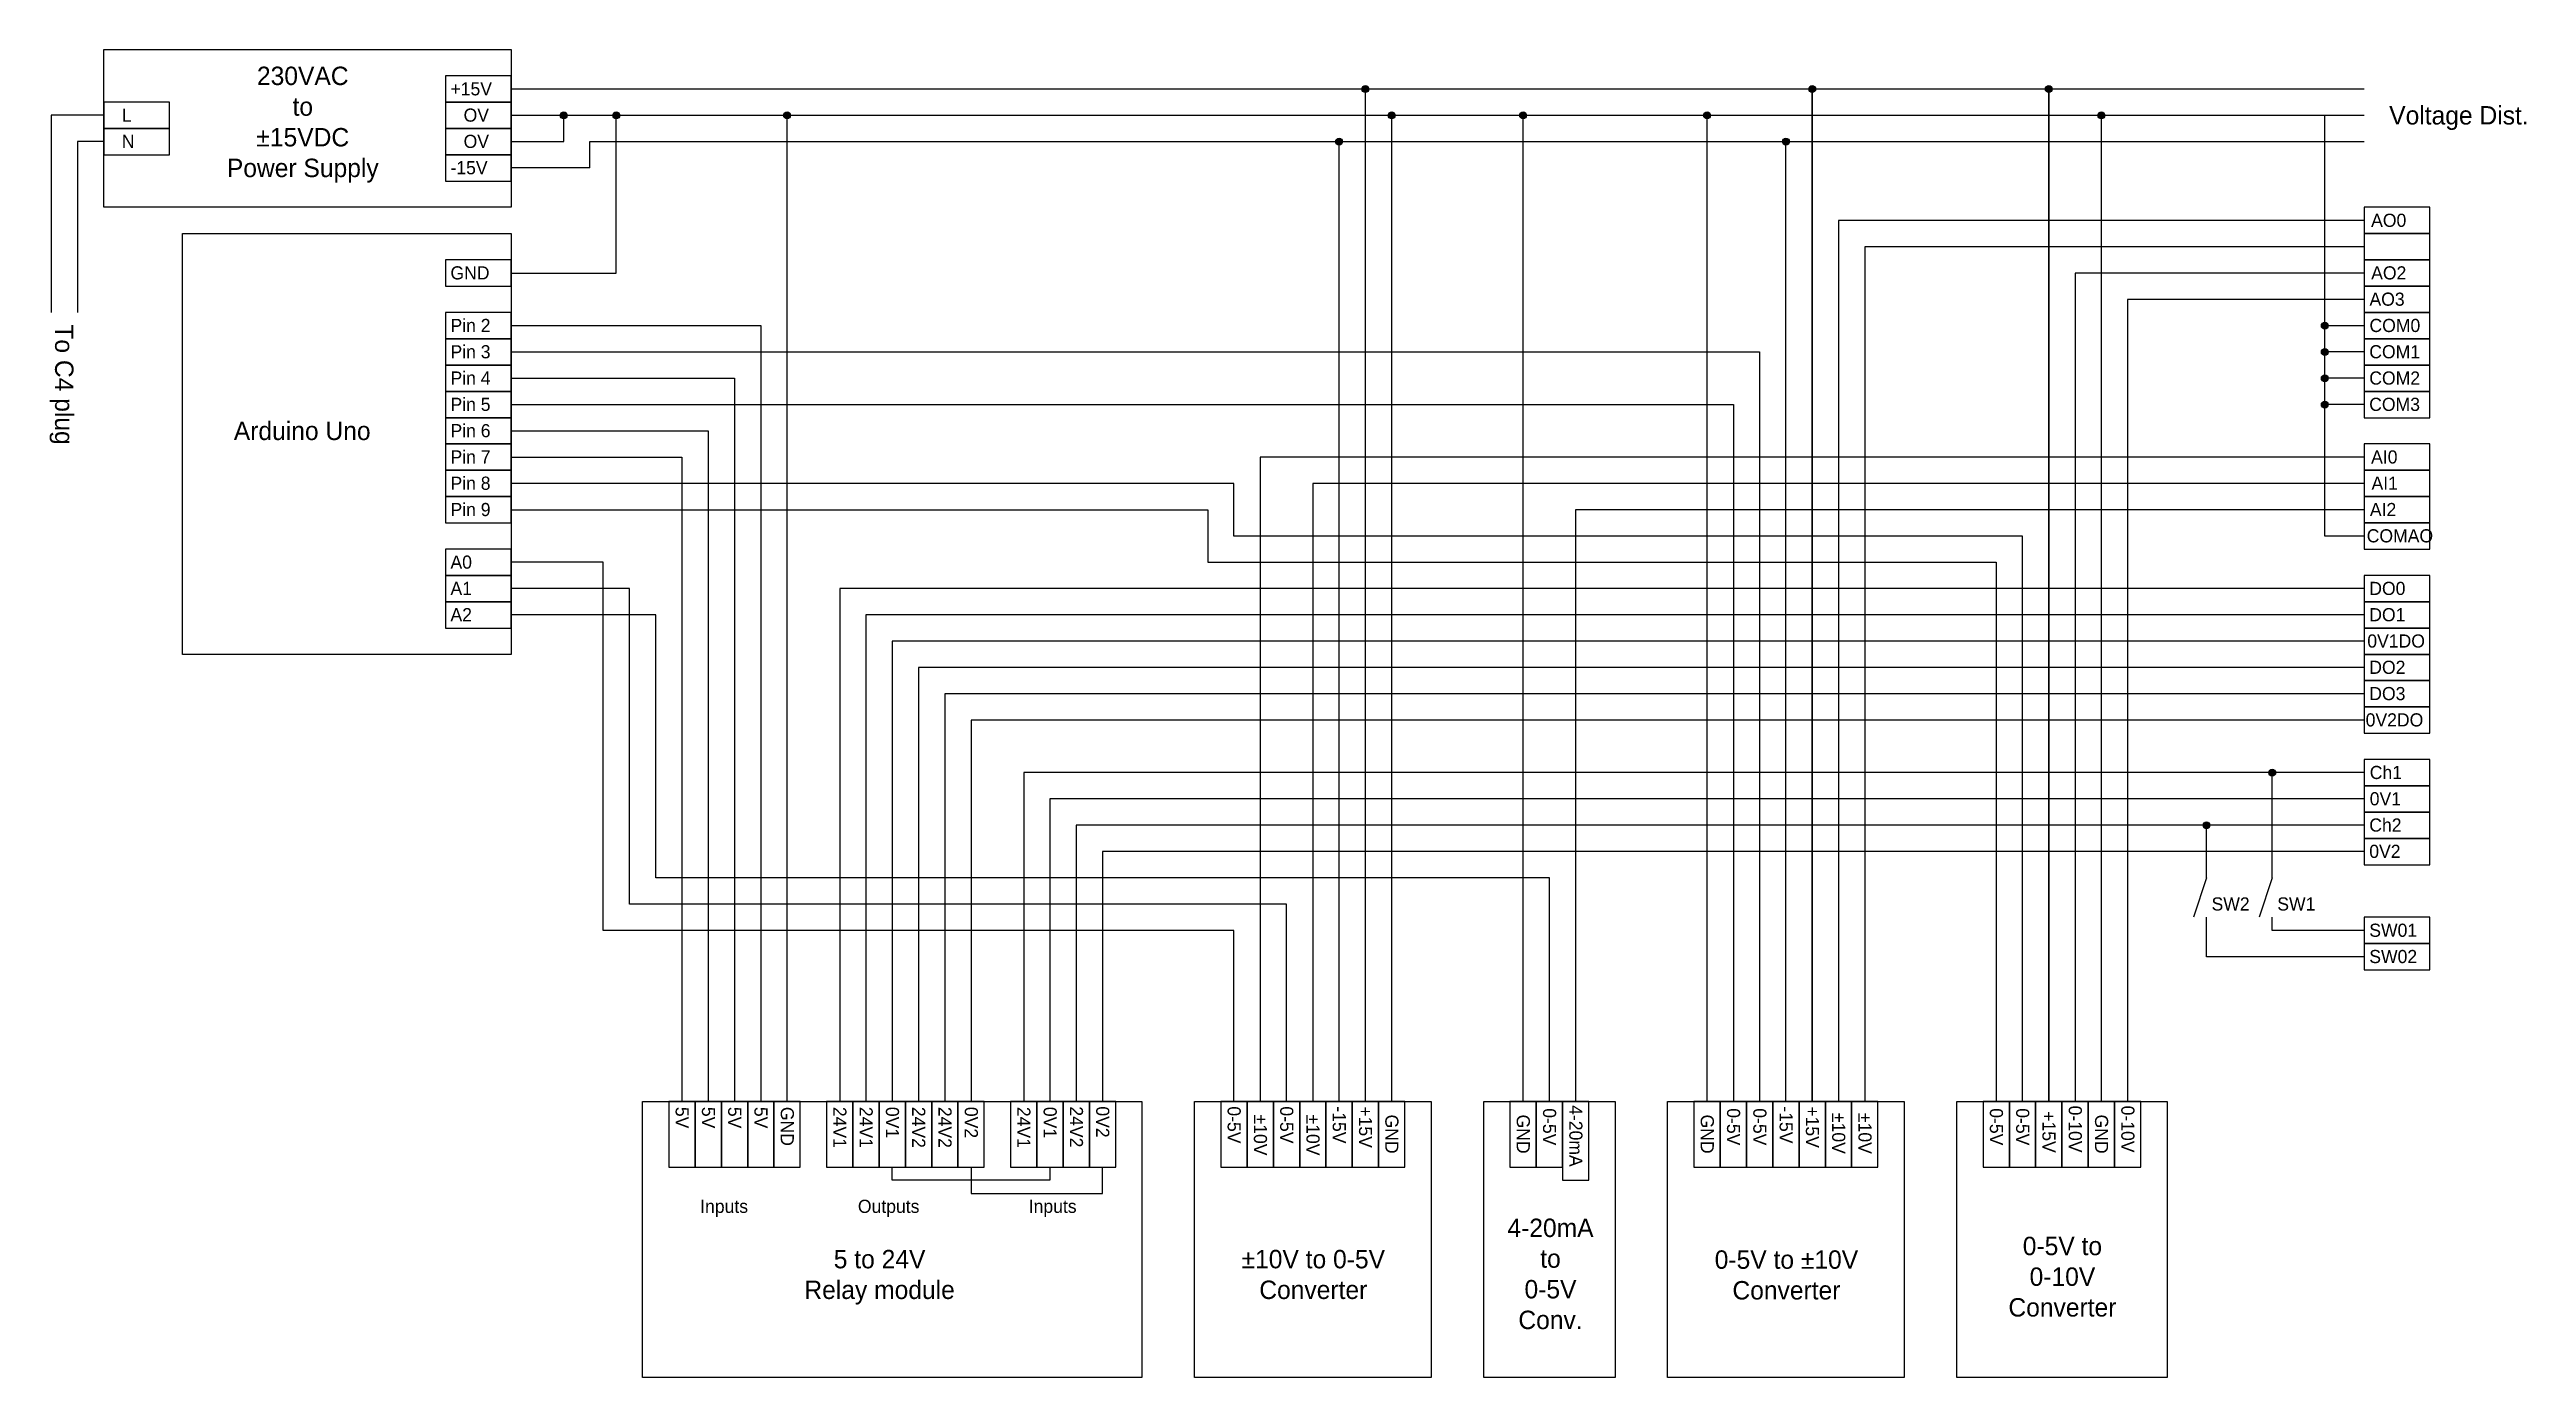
# Model space of a CAD drawing. Header units: millimetres. Extents: x 26 to 403, y 18 to 220.
import ezdxf

# ---------------------------------------------------------------- set-up
doc = ezdxf.new("R2010")
doc.units = ezdxf.units.MM
doc.header["$LTSCALE"] = 6
for name, color, linetype in [('1_24V', 92, 'Continuous'), ('1_AI', 210, 'Continuous'), ('1_AO', 30, 'Continuous'), ('1_ArdSign', 2, 'Continuous'), ('1_GND', 7, 'Continuous'), ('1_OutSign', 4, 'Continuous'), ('1_PM15V', 1, 'Continuous'), ('BLU_0.5mm^2', 5, 'Continuous')]:
    doc.layers.add(name, color=color, linetype=linetype)

msp = doc.modelspace()

# ---------------------------------------------------------------- linework, layer by layer
for points in [[(34.33, 220), (96.33, 220), (96.33, 196), (34.33, 196)], [(86.33, 212), (96.33, 212), (96.33, 216), (86.33, 216)], [(34.33, 208), (44.33, 208), (44.33, 212), (34.33, 212)], [(86.33, 208), (96.33, 208), (96.33, 212), (86.33, 212)], [(34.33, 204), (44.33, 204), (44.33, 208), (34.33, 208)], [(86.33, 204), (96.33, 204), (96.33, 208), (86.33, 208)], [(86.33, 200), (96.33, 200), (96.33, 204), (86.33, 204)], [(378.33, 192), (388.33, 192), (388.33, 196), (378.33, 196)], [(46.33, 192), (96.33, 192), (96.33, 128), (46.33, 128)], [(378.33, 188), (388.33, 188), (388.33, 192), (378.33, 192)], [(86.33, 184), (96.33, 184), (96.33, 188), (86.33, 188)], [(378.33, 184), (388.33, 184), (388.33, 188), (378.33, 188)], [(378.33, 180), (388.33, 180), (388.33, 184), (378.33, 184)], [(86.33, 176), (96.33, 176), (96.33, 180), (86.33, 180)], [(378.33, 176), (388.33, 176), (388.33, 180), (378.33, 180)], [(86.33, 172), (96.33, 172), (96.33, 176), (86.33, 176)], [(378.33, 172), (388.33, 172), (388.33, 176), (378.33, 176)], [(86.33, 168), (96.33, 168), (96.33, 172), (86.33, 172)], [(378.33, 168), (388.33, 168), (388.33, 172), (378.33, 172)], [(86.33, 164), (96.33, 164), (96.33, 168), (86.33, 168)], [(378.33, 164), (388.33, 164), (388.33, 168), (378.33, 168)], [(86.33, 160), (96.33, 160), (96.33, 164), (86.33, 164)], [(86.33, 156), (96.33, 156), (96.33, 160), (86.33, 160)], [(378.33, 156), (388.33, 156), (388.33, 160), (378.33, 160)], [(86.33, 152), (96.33, 152), (96.33, 156), (86.33, 156)], [(378.33, 152), (388.33, 152), (388.33, 156), (378.33, 156)], [(86.33, 148), (96.33, 148), (96.33, 152), (86.33, 152)], [(378.33, 148), (388.33, 148), (388.33, 152), (378.33, 152)], [(378.33, 144), (388.33, 144), (388.33, 148), (378.33, 148)], [(86.33, 140), (96.33, 140), (96.33, 144), (86.33, 144)], [(86.33, 136), (96.33, 136), (96.33, 140), (86.33, 140)], [(378.33, 136), (388.33, 136), (388.33, 140), (378.33, 140)], [(86.33, 132), (96.33, 132), (96.33, 136), (86.33, 136)], [(378.33, 132), (388.33, 132), (388.33, 136), (378.33, 136)], [(378.33, 128), (388.33, 128), (388.33, 132), (378.33, 132)], [(378.33, 124), (388.33, 124), (388.33, 128), (378.33, 128)], [(378.33, 120), (388.33, 120), (388.33, 124), (378.33, 124)], [(378.33, 116), (388.33, 116), (388.33, 120), (378.33, 120)], [(378.33, 108), (388.33, 108), (388.33, 112), (378.33, 112)], [(378.33, 104), (388.33, 104), (388.33, 108), (378.33, 108)], [(378.33, 100), (388.33, 100), (388.33, 104), (378.33, 104)], [(378.33, 96), (388.33, 96), (388.33, 100), (378.33, 100)], [(378.33, 84), (388.33, 84), (388.33, 88), (378.33, 88)], [(378.33, 80), (388.33, 80), (388.33, 84), (378.33, 84)], [(192.33, 60), (192.33, 18), (116.33, 18), (116.33, 60)], [(120.33, 60), (120.33, 50), (124.33, 50), (124.33, 60)], [(124.33, 60), (124.33, 50), (128.33, 50), (128.33, 60)], [(128.33, 60), (128.33, 50), (132.33, 50), (132.33, 60)], [(132.33, 60), (132.33, 50), (136.33, 50), (136.33, 60)], [(136.33, 60), (136.33, 50), (140.33, 50), (140.33, 60)], [(144.33, 60), (144.33, 50), (148.33, 50), (148.33, 60)], [(148.33, 60), (148.33, 50), (152.33, 50), (152.33, 60)], [(152.33, 60), (152.33, 50), (156.33, 50), (156.33, 60)], [(156.33, 60), (156.33, 50), (160.33, 50), (160.33, 60)], [(160.33, 60), (160.33, 50), (164.33, 50), (164.33, 60)], [(164.33, 60), (164.33, 50), (168.33, 50), (168.33, 60)], [(172.33, 60), (172.33, 50), (176.33, 50), (176.33, 60)], [(176.33, 60), (176.33, 50), (180.33, 50), (180.33, 60)], [(180.33, 60), (180.33, 50), (184.33, 50), (184.33, 60)], [(184.33, 60), (184.33, 50), (188.33, 50), (188.33, 60)], [(236.33, 60), (236.33, 18), (200.33, 18), (200.33, 60)], [(204.33, 60), (204.33, 50), (208.33, 50), (208.33, 60)], [(208.33, 60), (208.33, 50), (212.33, 50), (212.33, 60)], [(212.33, 60), (212.33, 50), (216.33, 50), (216.33, 60)], [(216.33, 60), (216.33, 50), (220.33, 50), (220.33, 60)], [(220.33, 60), (220.33, 50), (224.33, 50), (224.33, 60)], [(224.33, 60), (224.33, 50), (228.33, 50), (228.33, 60)], [(228.33, 60), (228.33, 50), (232.33, 50), (232.33, 60)], [(264.33, 60), (264.33, 18), (244.33, 18), (244.33, 60)], [(248.33, 60), (248.33, 50), (252.33, 50), (252.33, 60)], [(252.33, 60), (252.33, 50), (256.33, 50), (256.33, 60)], [(256.33, 60), (256.33, 48), (260.33, 48), (260.33, 60)], [(308.33, 18), (272.33, 18), (272.33, 60), (308.33, 60)], [(276.33, 60), (276.33, 50), (280.33, 50), (280.33, 60)], [(280.33, 60), (280.33, 50), (284.33, 50), (284.33, 60)], [(284.33, 60), (284.33, 50), (288.33, 50), (288.33, 60)], [(288.33, 60), (288.33, 50), (292.33, 50), (292.33, 60)], [(292.33, 60), (292.33, 50), (296.33, 50), (296.33, 60)], [(296.33, 60), (296.33, 50), (300.33, 50), (300.33, 60)], [(300.33, 60), (300.33, 50), (304.33, 50), (304.33, 60)], [(348.33, 18), (316.33, 18), (316.33, 60), (348.33, 60)], [(320.33, 60), (320.33, 50), (324.33, 50), (324.33, 60)], [(324.33, 60), (324.33, 50), (328.33, 50), (328.33, 60)], [(328.33, 60), (328.33, 50), (332.33, 50), (332.33, 60)], [(332.33, 60), (332.33, 50), (336.33, 50), (336.33, 60)], [(336.33, 60), (336.33, 50), (340.33, 50), (340.33, 60)], [(340.33, 60), (340.33, 50), (344.33, 50), (344.33, 60)]]:
    msp.add_lwpolyline(points, close=True)
at = {"layer": '1_24V'}
for p, q in [((364.33, 94), (364.33, 110)), ((354.33, 94), (354.33, 102)), ((354.33, 94), (352.33, 88)), ((364.33, 94), (362.33, 88))]:
    msp.add_line(p, q, dxfattribs=at)
for points in [[(378.33, 110), (174.33, 110), (174.33, 60)], [(378.33, 102), (182.33, 102), (182.33, 60)], [(378.33, 82), (354.33, 82), (354.33, 88)], [(378.33, 86), (364.33, 86), (364.33, 88)]]:
    msp.add_lwpolyline(points, dxfattribs=at)
for centre, radius in [((364.33, 109.99), 0.52), ((364.33, 109.99), 0.48), ((364.34, 109.99), 0.44), ((364.34, 109.98), 0.4), ((364.33, 109.99), 0.36), ((364.33, 109.99), 0.32), ((364.33, 109.99), 0.28), ((364.33, 109.99), 0.24), ((364.33, 109.99), 0.2), ((364.33, 109.99), 0.02), ((354.33, 101.99), 0.52), ((354.33, 101.99), 0.48), ((354.34, 101.99), 0.44), ((354.34, 101.98), 0.4), ((354.33, 101.99), 0.36), ((354.33, 101.99), 0.32), ((354.33, 101.99), 0.28), ((354.33, 101.99), 0.24), ((354.33, 101.99), 0.2), ((354.33, 101.99), 0.02)]:
    msp.add_circle(centre, radius, dxfattribs=at)
at = {"layer": '1_AI'}
for p, q in [((378.33, 150), (258.33, 150)), ((258.33, 150), (258.33, 60))]:
    msp.add_line(p, q, dxfattribs=at)
for points in [[(378.33, 158), (210.33, 158), (210.33, 60)], [(378.33, 154), (218.33, 154), (218.33, 60)]]:
    msp.add_lwpolyline(points, dxfattribs=at)
at = {"layer": '1_AO'}
for points in [[(378.33, 194), (298.33, 194), (298.33, 60)], [(378.33, 190), (302.33, 190), (302.33, 60)], [(378.33, 186), (334.33, 186), (334.33, 60)], [(378.33, 182), (342.33, 182), (342.33, 60)]]:
    msp.add_lwpolyline(points, dxfattribs=at)
at = {"layer": '1_ArdSign', "color": 42}
for p, q in [((206.33, 154), (96.33, 154)), ((206.33, 146), (206.33, 154)), ((96.33, 150), (202.33, 150)), ((326.33, 146), (206.33, 146)), ((326.33, 60), (326.33, 146)), ((202.33, 142), (322.33, 142)), ((322.33, 142), (322.33, 60))]:
    msp.add_line(p, q, dxfattribs=at)
at = {"layer": '1_ArdSign'}
msp.add_line((202.33, 150), (202.33, 142), dxfattribs=at)
for points in [[(96.33, 178), (134.33, 178), (134.33, 60)], [(96.33, 170), (130.33, 170), (130.33, 60)], [(96.33, 162), (126.33, 162), (126.33, 60)], [(96.33, 158), (122.33, 158), (122.33, 60)]]:
    msp.add_lwpolyline(points, dxfattribs=at)
at = {"layer": '1_ArdSign', "color": 42}
for points in [[(96.33, 174), (286.33, 174), (286.33, 60)], [(96.33, 166), (282.33, 166), (282.33, 60)]]:
    msp.add_lwpolyline(points, dxfattribs=at)
at = {"layer": '1_ArdSign', "color": 171}
for points in [[(206.33, 60), (206.33, 86), (110.33, 86), (110.33, 142), (96.33, 142)], [(214.33, 60), (214.33, 90), (114.33, 90), (114.33, 138), (96.33, 138)], [(254.33, 60), (254.33, 94), (118.33, 94), (118.33, 134), (96.33, 134)]]:
    msp.add_lwpolyline(points, dxfattribs=at)
at = {"layer": '1_GND'}
for p, q in [((138.33, 60), (138.33, 210)), ((230.33, 60), (230.33, 210)), ((250.33, 60), (250.33, 210)), ((278.33, 60), (278.33, 210)), ((338.33, 60), (338.33, 210)), ((372.33, 178), (372.33, 210)), ((378.33, 174), (372.33, 174)), ((378.33, 170), (372.33, 170)), ((378.33, 166), (372.33, 166)), ((378.33, 118), (370.33, 118))]:
    msp.add_line(p, q, dxfattribs=at)
for points in [[(96.33, 210), (104.33, 210), (104.33, 210), (378.33, 210)], [(96.33, 206), (104.33, 206), (104.33, 210)], [(96.33, 186), (112.33, 186), (112.33, 210)], [(378.33, 146), (372.33, 146), (372.33, 178), (378.33, 178)], [(378.33, 130), (154.33, 130), (154.33, 60)], [(378.33, 130), (372.33, 130)], [(378.33, 118), (166.33, 118), (166.33, 60)], [(378.33, 106), (178.33, 106), (178.33, 60)], [(378.33, 98), (186.33, 98), (186.33, 60)], [(178.33, 50), (178.33, 48), (154.33, 48), (154.33, 50)], [(166.33, 50), (166.33, 46), (186.33, 46), (186.33, 50)]]:
    msp.add_lwpolyline(points, dxfattribs=at)
for centre, radius in [((104.33, 209.99), 0.52), ((104.33, 209.99), 0.48), ((104.34, 209.99), 0.44), ((104.34, 209.98), 0.4), ((104.33, 209.99), 0.36), ((104.33, 209.99), 0.32), ((104.33, 209.99), 0.28), ((104.33, 209.99), 0.24), ((104.33, 209.99), 0.2), ((104.33, 209.99), 0.02), ((112.33, 209.99), 0.52), ((112.33, 209.99), 0.48), ((112.34, 209.99), 0.44), ((112.34, 209.98), 0.4), ((112.33, 209.99), 0.36), ((112.33, 209.99), 0.32), ((112.33, 209.99), 0.28), ((112.33, 209.99), 0.24), ((112.33, 209.99), 0.2), ((112.33, 209.99), 0.02), ((138.33, 209.99), 0.52), ((138.33, 209.99), 0.48), ((138.34, 209.99), 0.44), ((138.34, 209.98), 0.4), ((138.33, 209.99), 0.36), ((138.33, 209.99), 0.32), ((138.33, 209.99), 0.28), ((138.33, 209.99), 0.24), ((138.33, 209.99), 0.2), ((138.33, 209.99), 0.02), ((230.33, 209.99), 0.52), ((230.33, 209.99), 0.48), ((230.34, 209.99), 0.44), ((230.34, 209.98), 0.4), ((230.33, 209.99), 0.36), ((230.33, 209.99), 0.32), ((230.33, 209.99), 0.28), ((230.33, 209.99), 0.24), ((230.33, 209.99), 0.2), ((230.33, 209.99), 0.02), ((250.33, 209.99), 0.52), ((250.33, 209.99), 0.48), ((250.34, 209.99), 0.44), ((250.34, 209.98), 0.4), ((250.33, 209.99), 0.36), ((250.33, 209.99), 0.32), ((250.33, 209.99), 0.28), ((250.33, 209.99), 0.24), ((250.33, 209.99), 0.2), ((250.33, 209.99), 0.02), ((278.33, 209.99), 0.52), ((278.33, 209.99), 0.48), ((278.34, 209.99), 0.44), ((278.34, 209.98), 0.4), ((278.33, 209.99), 0.36), ((278.33, 209.99), 0.32), ((278.33, 209.99), 0.28), ((278.33, 209.99), 0.24), ((278.33, 209.99), 0.2), ((278.33, 209.99), 0.02), ((338.33, 209.99), 0.52), ((338.33, 209.99), 0.48), ((338.34, 209.99), 0.44), ((338.34, 209.98), 0.4), ((338.33, 209.99), 0.36), ((338.33, 209.99), 0.32), ((338.33, 209.99), 0.28), ((338.33, 209.99), 0.24), ((338.33, 209.99), 0.2), ((338.33, 209.99), 0.02), ((372.33, 177.99), 0.52), ((372.33, 177.99), 0.48), ((372.34, 177.99), 0.44), ((372.34, 177.98), 0.4), ((372.33, 177.99), 0.36), ((372.33, 177.99), 0.32), ((372.33, 177.99), 0.28), ((372.33, 177.99), 0.24), ((372.33, 177.99), 0.2), ((372.33, 177.99), 0.02), ((372.33, 173.99), 0.52), ((372.33, 173.99), 0.48), ((372.34, 173.99), 0.44), ((372.34, 173.98), 0.4), ((372.33, 173.99), 0.36), ((372.33, 173.99), 0.32), ((372.33, 173.99), 0.28), ((372.33, 173.99), 0.24), ((372.33, 173.99), 0.2), ((372.33, 173.99), 0.02), ((372.33, 169.99), 0.52), ((372.33, 169.99), 0.48), ((372.34, 169.99), 0.44), ((372.34, 169.98), 0.4), ((372.33, 169.99), 0.36), ((372.33, 169.99), 0.32), ((372.33, 169.99), 0.28), ((372.33, 169.99), 0.24), ((372.33, 169.99), 0.2), ((372.33, 169.99), 0.02), ((372.33, 165.99), 0.52), ((372.33, 165.99), 0.48), ((372.34, 165.99), 0.44), ((372.34, 165.98), 0.4), ((372.33, 165.99), 0.36), ((372.33, 165.99), 0.32), ((372.33, 165.99), 0.28), ((372.33, 165.99), 0.24), ((372.33, 165.99), 0.2), ((372.33, 165.99), 0.02)]:
    msp.add_circle(centre, radius, dxfattribs=at)
at = {"layer": '1_OutSign'}
for points in [[(378.33, 138), (146.33, 138), (146.33, 60)], [(378.33, 134), (150.33, 134), (150.33, 60)], [(378.33, 126), (158.33, 126), (158.33, 60)], [(378.33, 122), (162.33, 122), (162.33, 60)]]:
    msp.add_lwpolyline(points, dxfattribs=at)
at = {"layer": '1_PM15V'}
for p, q in [((226.33, 60), (226.33, 214)), ((294.33, 60), (294.33, 214)), ((294.33, 214), (294.33, 60)), ((330.33, 60), (330.33, 214)), ((330.33, 214), (330.33, 60)), ((222.33, 60), (222.33, 206)), ((290.33, 60), (290.33, 206)), ((108.33, 202), (96.33, 202))]:
    msp.add_line(p, q, dxfattribs=at)
for points in [[(96.33, 214), (100.33, 214), (100.33, 214), (378.33, 214)], [(108.33, 202), (108.33, 206), (108.33, 206), (378.33, 206)]]:
    msp.add_lwpolyline(points, dxfattribs=at)
for centre, radius in [((226.33, 213.99), 0.52), ((226.33, 213.99), 0.48), ((226.34, 213.99), 0.44), ((226.34, 213.98), 0.4), ((226.33, 213.99), 0.36), ((226.33, 213.99), 0.32), ((226.33, 213.99), 0.28), ((226.33, 213.99), 0.24), ((226.33, 213.99), 0.2), ((226.33, 213.99), 0.02), ((294.33, 213.99), 0.52), ((294.33, 213.99), 0.48), ((294.34, 213.99), 0.44), ((294.34, 213.98), 0.4), ((294.33, 213.99), 0.36), ((294.33, 213.99), 0.32), ((294.33, 213.99), 0.28), ((294.33, 213.99), 0.24), ((294.33, 213.99), 0.2), ((294.33, 213.99), 0.02), ((330.33, 213.99), 0.52), ((330.33, 213.99), 0.48), ((330.34, 213.99), 0.44), ((330.34, 213.98), 0.4), ((330.33, 213.99), 0.36), ((330.33, 213.99), 0.32), ((330.33, 213.99), 0.28), ((330.33, 213.99), 0.24), ((330.33, 213.99), 0.2), ((330.33, 213.99), 0.02), ((222.33, 205.99), 0.52), ((222.33, 205.99), 0.48), ((222.34, 205.99), 0.44), ((222.34, 205.98), 0.4), ((222.33, 205.99), 0.36), ((222.33, 205.99), 0.32), ((222.33, 205.99), 0.28), ((222.33, 205.99), 0.24), ((222.33, 205.99), 0.2), ((222.33, 205.99), 0.02), ((290.33, 205.99), 0.52), ((290.33, 205.99), 0.48), ((290.34, 205.99), 0.44), ((290.34, 205.98), 0.4), ((290.33, 205.99), 0.36), ((290.33, 205.99), 0.32), ((290.33, 205.99), 0.28), ((290.33, 205.99), 0.24), ((290.33, 205.99), 0.2), ((290.33, 205.99), 0.02)]:
    msp.add_circle(centre, radius, dxfattribs=at)
at = {"layer": 'BLU_0.5mm^2', "color": 42}
msp.add_lwpolyline([(34.33, 210), (26.33, 210), (26.33, 180)], dxfattribs=at)
at = {"layer": 'BLU_0.5mm^2'}
msp.add_lwpolyline([(34.33, 206), (30.33, 206), (30.33, 180)], dxfattribs=at)

# ---------------------------------------------------------------- texts
at = {"attachment_point": 1}
for s, width, gutter_width, heights, insert, char_height in [('\\pxqc;230VAC\\Pto\\P±15VDC\\PPower Supply', 44.9909, 14, [21.9], (42.13, 217.4), 2.8), ('+15V', 4, 10, [2], (87.1, 215.03), 2), ('Voltage Dist.', 52.6833, 14, [2.74], (382.13, 211.4), 2.8), ('L', 4, 10, [2], (37.1, 211.03), 2), ('OV', 4, 10, [2], (89.1, 211.03), 2), ('N', 4, 10, [2], (37.1, 207.03), 2), ('OV', 4, 10, [2], (89.1, 207.03), 2), ('-15V', 4, 10, [2], (87.1, 203.03), 2), ('AO0', 4, 10, [2], (379.38, 195.03), 2), ('GND', 8.8969, 10, [2], (87.1, 187.03), 2), ('AO2', 4, 10, [2], (379.39, 187.03), 2), ('AO3', 4, 10, [2], (379.13, 183.03), 2), ('Pin 2', 8.8969, 10, [2], (87.1, 179.03), 2), ('COM0', 4, 10, [2], (379.13, 179.03), 2), ('Pin 3', 8.8969, 10, [2], (87.1, 175.03), 2), ('COM1', 4, 10, [2], (379.1, 175.03), 2), ('Pin 4', 8.8969, 10, [2], (87.1, 171.03), 2), ('COM2', 4, 10, [2], (379.1, 171.03), 2), ('Pin 5', 8.9689, 10, [2], (87.1, 167.03), 2), ('COM3', 4, 10, [2], (379.09, 167.03), 2), ('Arduino Uno', 29.4474, 14, [3.73], (54.13, 163.4), 2.8), ('Pin 6', 8.8969, 10, [2], (87.1, 163.03), 2), ('Pin 7', 8.8969, 10, [2], (87.1, 159.03), 2), ('AI0', 4, 10, [2], (379.38, 159.03), 2), ('Pin 8', 8.8969, 10, [2], (87.1, 155.03), 2), ('AI1', 4, 10, [2], (379.44, 155.03), 2), ('Pin 9', 8.986, 10, [2], (87.1, 151.03), 2), ('AI2', 4, 10, [2], (379.19, 151.03), 2), ('COMAO', 4, 10, [2], (378.71, 147.03), 2), ('A0', 8.9689, 10, [2], (87.1, 143.03), 2), ('A1', 8.8969, 10, [2], (87.1, 139.03), 2), ('DO0', 4, 10, [2], (379.1, 139.03), 2), ('A2', 8.8969, 10, [2], (87.1, 135.03), 2), ('DO1', 4, 10, [2], (379.1, 135.03), 2), ('0V1DO', 4, 10, [2], (378.8, 131.03), 2), ('DO2', 4, 10, [2], (379.1, 127.03), 2), ('DO3', 4, 10, [2], (379.1, 123.03), 2), ('0V2DO', 4, 10, [2], (378.55, 119.03), 2), ('Ch1', 4, 10, [2], (379.17, 111.03), 2), ('0V1', 4, 10, [2], (379.17, 107.03), 2), ('Ch2', 4, 10, [2], (379.1, 103.03), 2), ('0V2', 4, 10, [2], (379.1, 99.03), 2), ('SW2', 4, 10, [2], (355.1, 91.03), 2), ('SW1', 4, 10, [2], (365.1, 91.03), 2), ('SW01', 4, 10, [2], (379.1, 87.03), 2), ('SW02', 4, 10, [2], (379.1, 83.03), 2), ('Inputs', 4, 10, [2], (125.1, 45.03), 2), ('Outputs', 4, 10, [2], (149.1, 45.03), 2), ('Inputs', 4, 10, [2], (175.1, 45.03), 2), ('\\pxqc;4-20mA\\Pto\\P0-5V\\PConv.', 16.9585, 14, [23.24], (246.02, 42.16), 2.8), ('\\pxqc;0-5V to \\P0-10V\\PConverter', 40.5486, 14, [25.35], (312.13, 39.4), 2.8), ('\\pxqc;5 to 24V\\PRelay module', 40.5486, 14, [9.37], (132.13, 37.4), 2.8), ('\\pxqc;±10V to 0-5V\\PConverter', 40.5486, 14, [9.37], (198.13, 37.4), 2.8), ('\\pxqc;0-5V to ±10V\\PConverter', 40.5486, 14, [9.37], (270.13, 37.33), 2.8)]:
    msp.add_mtext_dynamic_manual_height_columns(s, width=width, gutter_width=gutter_width, heights=heights, dxfattribs=dict(at, insert=insert, char_height=char_height))
at = {"attachment_point": 1, "rotation": 270}
for s, width, gutter_width, heights, insert, char_height in [('To C4 plug', 29.4474, 14, [3.73], (29.73, 178.2), 2.8), ('5V', 4, 10, [2], (123.36, 59.16), 2), ('5V', 4, 10, [2], (127.36, 59.16), 2), ('5V', 4, 10, [2], (131.36, 59.16), 2), ('5V', 4, 10, [2], (135.36, 59.16), 2), ('GND', 4, 10, [2], (139.36, 59.16), 2), ('24V1', 4, 10, [2], (147.36, 59.16), 2), ('24V1', 4, 10, [2], (151.36, 59.16), 2), ('0V1', 4, 10, [2], (155.36, 59.16), 2), ('24V2', 4, 10, [2], (159.36, 59.16), 2), ('24V2', 4, 10, [2], (163.36, 59.16), 2), ('0V2', 4, 10, [2], (167.36, 59.16), 2), ('24V1', 4, 10, [2], (175.36, 59.16), 2), ('0V1', 4, 10, [2], (179.36, 59.16), 2), ('24V2', 4, 10, [2], (183.36, 59.24), 2), ('0V2', 4, 10, [2], (187.36, 59.24), 2), ('0-5V', 4, 10, [2], (207.36, 59.24), 2), ('±10V', 4, 10, [2], (211.36, 57.99), 2), ('0-5V', 4, 10, [2], (215.36, 59.24), 2), ('±10V', 4, 10, [2], (219.36, 57.99), 2), ('-15V', 4, 10, [2], (223.36, 59.24), 2), ('+15V', 4, 10, [2], (227.36, 59.24), 2), ('GND', 4, 10, [2], (231.36, 57.99), 2), ('GND', 4, 10, [2], (251.36, 57.99), 2), ('0-5V', 4, 10, [2], (255.36, 58.95), 2), ('4-20mA', 4, 10, [2], (259.36, 59.42), 2), ('GND', 4, 10, [2], (279.36, 57.99), 2), ('0-5V', 4, 10, [2], (283.36, 58.95), 2), ('0-5V', 4, 10, [2], (287.36, 58.95), 2), ('-15V', 4, 10, [2], (291.36, 59.24), 2), ('+15V', 4, 10, [2], (295.36, 59.24), 2), ('±10V', 4, 10, [2], (299.36, 58.24), 2), ('±10V', 4, 10, [2], (303.36, 58.24), 2), ('0-5V', 4, 10, [2], (323.36, 58.95), 2), ('0-5V', 4, 10, [2], (327.36, 58.95), 2), ('+15V', 4, 10, [2], (331.36, 58.5), 2), ('0-10V', 4, 10, [2], (335.36, 59.35), 2), ('GND', 4, 10, [2], (339.36, 57.99), 2), ('0-10V', 4, 10, [2], (343.36, 59.35), 2)]:
    msp.add_mtext_dynamic_manual_height_columns(s, width=width, gutter_width=gutter_width, heights=heights, dxfattribs=dict(at, insert=insert, char_height=char_height))

doc.saveas('drawing.dxf')
